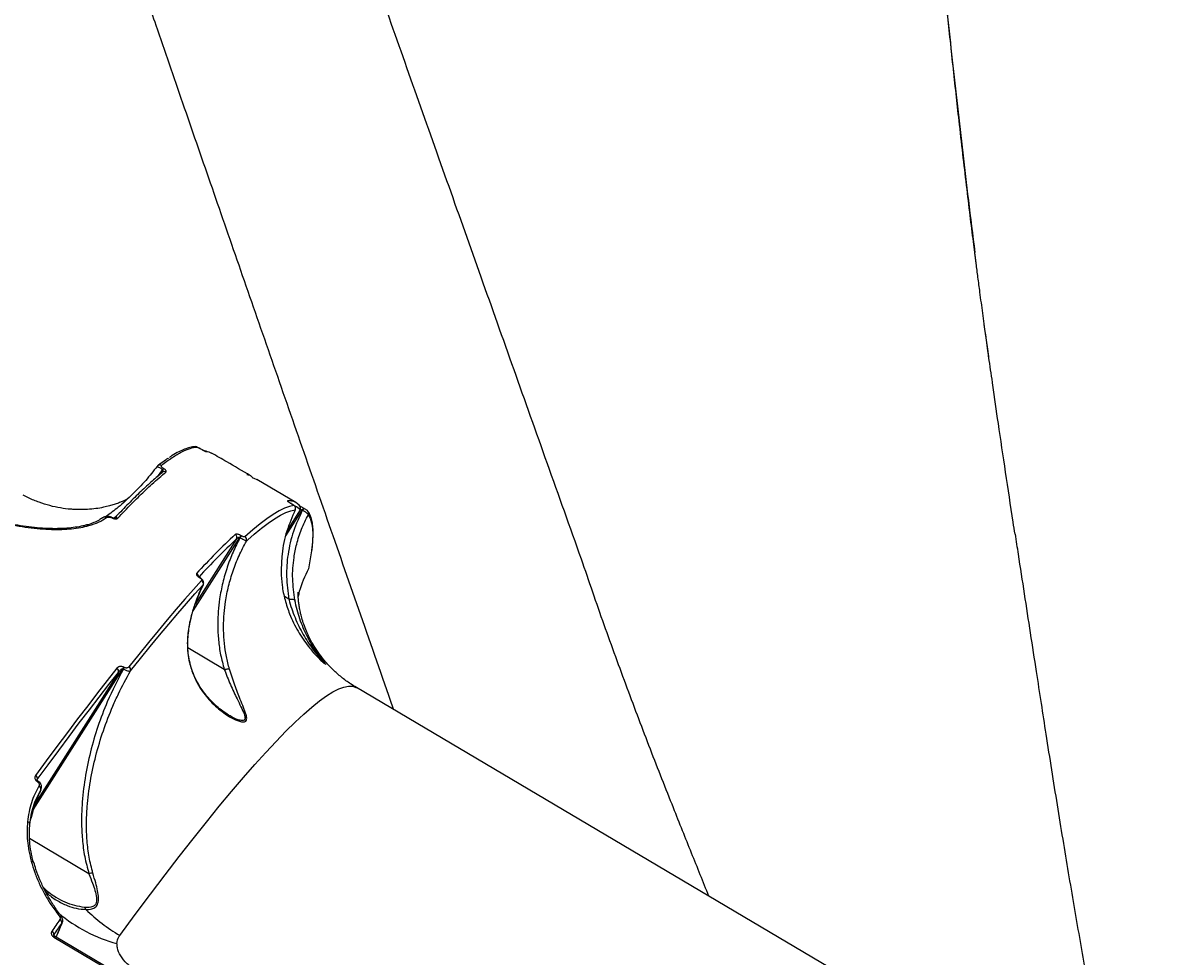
# Model space of a CAD drawing. Header units: millimetres. Extents: x -6328 to 5334, y -5037 to 4112.
# Drawn here: x -1865.5 to -1524.1, y 1431.6 to 1707.9 of the extents above; entities that cross this region are included whole.
import ezdxf

# ---------------------------------------------------------------- set-up
doc = ezdxf.new("R2010")
doc.units = ezdxf.units.MM
for name, color, linetype in [('DIKOM_ОБЪЕКТ', 7, 'Continuous'), ('DIKOM_РАЗМЕР_ЗОНА', 7, 'Continuous'), ('DIKOM_РАЗМЕР_ОБЪЕКТА', 7, 'Continuous')]:
    doc.layers.add(name, color=color, linetype=linetype)
doc.styles.add('style1', font='arial.ttf', dxfattribs={"width": 0.8})
doc.dimstyles.new('1-50', dxfattribs={"dimtxt": 300, "dimasz": 200, "dimexe": 100, "dimexo": 0, "dimgap": 100, "dimtad": 1, "dimtxsty": 'style1', "dimcen": 200, "dimclrd": 7, "dimclre": 7, "dimclrt": 7, "dimadec": 1, "dimazin": 2, "dimtfac": 1, "dimtmove": 0, "dimatfit": 2, "dimfxl": 0, "dimlwd": 25, "dimlwe": 18, "dimarcsym": 0})

# ---------------------------------------------------------------- blocks, each defined once
blk = doc.blocks.new('*D2')
at = {"layer": 'Defpoints', "color": 0, "transparency": 16777216}
for p in [(-5303.77, 2121.42), (-1621.11, 2121.42), (560.33, -2395.62)]:
    blk.add_point(p, dxfattribs=at)
at = {"layer": 'DIKOM_РАЗМЕР_ОБЪЕКТА', "color": 7, "lineweight": 18, "transparency": 16777216}
for p, q in [((-1621.11, 2121.42), (-5403.77, 2121.42)), ((560.33, -2395.62), (-5403.77, -2395.62))]:
    blk.add_line(p, q, dxfattribs=at)
at = {"layer": 'DIKOM_РАЗМЕР_ОБЪЕКТА', "color": 7, "lineweight": 25, "transparency": 16777216}
blk.add_line((-5303.77, -2195.62), (-5303.77, 1921.42), dxfattribs=at)
at = {"layer": 'DIKOM_РАЗМЕР_ОБЪЕКТА', "color": 7, "transparency": 16777216}
for points in [[(-5337.11, 1921.42), (-5270.44, 1921.42), (-5303.77, 2121.42)], [(-5337.11, -2195.62), (-5270.44, -2195.62), (-5303.77, -2395.62)]]:
    blk.add_solid(points, dxfattribs=at)
at = {"layer": 'DIKOM_РАЗМЕР_ОБЪЕКТА', "color": 7, "transparency": 16777216, "insert": (-5556.94, -137.1), "char_height": 300, "attachment_point": 5, "rotation": 90, "style": 'style1'}
blk.add_mtext('4500', dxfattribs=at)
blk = doc.blocks.new('*D3')
at = {"layer": 'Defpoints', "color": 0, "transparency": 16777216}
for p in [(-1814.92, 4111.71), (-5877.98, -3895.62), (33.33, -3895.62)]:
    blk.add_point(p, dxfattribs=at)
at = {"layer": 'DIKOM_РАЗМЕР_ЗОНА', "color": 7, "lineweight": 18, "transparency": 16777216}
for p, q in [((-1814.92, 4111.71), (-5977.98, 4111.71)), ((33.33, -3895.62), (-5977.98, -3895.62))]:
    blk.add_line(p, q, dxfattribs=at)
at = {"layer": 'DIKOM_РАЗМЕР_ЗОНА', "color": 7, "lineweight": 25, "transparency": 16777216}
blk.add_line((-5877.98, 3911.71), (-5877.98, -3695.62), dxfattribs=at)
at = {"layer": 'DIKOM_РАЗМЕР_ЗОНА', "color": 7, "transparency": 16777216}
for points in [[(-5911.31, 3911.71), (-5844.65, 3911.71), (-5877.98, 4111.71)], [(-5911.31, -3695.62), (-5844.65, -3695.62), (-5877.98, -3895.62)]]:
    blk.add_solid(points, dxfattribs=at)
at = {"layer": 'DIKOM_РАЗМЕР_ЗОНА', "color": 7, "transparency": 16777216, "insert": (-6131.15, 108.05), "char_height": 300, "attachment_point": 5, "rotation": 90, "style": 'style1'}
blk.add_mtext('8000', dxfattribs=at)

msp = doc.modelspace()

# ---------------------------------------------------------------- linework, layer by layer
at = {"layer": 'DIKOM_ОБЪЕКТ', "color": 7, "linetype": 'Continuous', "lineweight": 15}
for p, q in [((-1824.26, 1575.882), (-1825.82, 1573.693)), ((-1784.81, 1566.056), (-1796.382, 1572.904)), ((-1787.783, 1556.192), (-1782.919, 1563.849)), ((-1783.539, 1563.891), (-1787.428, 1557.768)), ((-1786.206, 1565.758), (-1786.159, 1565.73)), ((-1786.2, 1565.757), (-1786.206, 1565.758)), ((-1786.153, 1565.729), (-1786.2, 1565.757)), ((-1786.153, 1565.729), (-1786.159, 1565.73)), ((-1782.919, 1563.849), (-1782.851, 1563.809)), ((-1782.439, 1564.34), (-1782.507, 1564.38)), ((-1782.439, 1564.34), (-1782.436, 1564.337)), ((-1841.952, 1561.612), (-1842.049, 1561.546)), ((-1841.964, 1561.533), (-1841.917, 1561.576)), ((-1839.137, 1561.577), (-1839.136, 1561.576)), ((-1838.731, 1561.425), (-1837.806, 1562.129)), ((-1846.777, 1559.355), (-1846.753, 1559.363)), ((-1815.245, 1533.991), (-1801.412, 1555.748)), ((-1802.342, 1555.3), (-1814.616, 1535.996)), ((-1801.412, 1555.748), (-1801.323, 1555.695)), ((-1800.955, 1556.201), (-1801.044, 1556.254)), ((-1799.459, 1554.663), (-1799.072, 1555.012)), ((-1813.315, 1543.834), (-1813.287, 1543.817)), ((-1813.216, 1543.868), (-1813.244, 1543.885)), ((-1812.475, 1541.166), (-1812.188, 1541.735)), ((-1786.855, 1537.441), (-1788.216, 1538.246)), ((-1806.003, 1516.69), (-1816.763, 1523.057)), ((-1862.49, 1475.086), (-1835.962, 1516.89)), ((-1837.329, 1515.753), (-1861.945, 1476.962)), ((-1835.962, 1516.89), (-1835.858, 1516.829)), ((-1835.568, 1517.249), (-1835.672, 1517.311)), ((-1449.681, 1323.585), (-1766.919, 1511.314)), ((-1756.196, 1505.611), (-1755.906, 1504.797)), ((-1861.372, 1484.043), (-1861.307, 1484.153)), ((-1861.358, 1484.058), (-1861.307, 1484.153)), ((-1861.339, 1483.494), (-1861.258, 1483.446)), ((-1861.073, 1483.641), (-1861.154, 1483.689)), ((-1863.25, 1472.309), (-1863.179, 1472.598)), ((-1863.209, 1472.603), (-1863.196, 1472.602)), ((-1846.021, 1456.238), (-1863.576, 1466.626)), ((-1862.448, 1459.55), (-1862.469, 1459.616)), ((-1854.022, 1441.547), (-1854.176, 1441.205)), ((-1854.067, 1441.399), (-1853.915, 1441.737)), ((-1856.417, 1437.475), (-1828.987, 1421.244)), ((-1828.75, 1421.511), (-1856.18, 1437.742))]:
    msp.add_line(p, q, dxfattribs=at)
at = {"layer": 'DIKOM_ОБЪЕКТ', "color": 7, "linetype": 'Continuous', "lineweight": 15, "flags": 128}
for points in [[(-1811.7, 1581.284), (-1811.699, 1581.283), (-1811.522, 1581.203)], [(-1797.598, 1573.343), (-1797.262, 1573.27), (-1796.382, 1572.904)], [(-1785.41, 1565.207), (-1786.721, 1564.916), (-1788.177, 1564.377), (-1789.776, 1563.589), (-1791.517, 1562.553), (-1793.4, 1561.27), (-1795.422, 1559.741), (-1797.583, 1557.966), (-1799.88, 1555.947)], [(-1795.512, 1558.049), (-1795.011, 1558.449), (-1792.993, 1559.975), (-1791.115, 1561.255), (-1789.377, 1562.288), (-1787.782, 1563.074), (-1786.329, 1563.612), (-1785.021, 1563.902)], [(-1787.111, 1566.366), (-1787.168, 1566.421), (-1787.326, 1566.536)], [(-1839.136, 1561.576), (-1839.131, 1561.568), (-1839.141, 1561.496)], [(-1781.156, 1562.459), (-1780.574, 1561.413), (-1780.157, 1560.092), (-1779.904, 1558.497), (-1779.817, 1556.63), (-1779.895, 1554.492), (-1780.138, 1552.085), (-1780.172, 1551.82)], [(-1799.072, 1555.012), (-1797.167, 1556.678), (-1795.512, 1558.049)], [(-1780.172, 1551.82), (-1780.546, 1549.411), (-1781.118, 1546.471)], [(-1813.244, 1543.885), (-1813.263, 1543.881), (-1813.315, 1543.834)], [(-1813.217, 1543.869), (-1813.235, 1543.865), (-1813.287, 1543.817)], [(-1812.706, 1542.969), (-1815.128, 1540.282), (-1817.63, 1537.449), (-1820.21, 1534.47), (-1822.866, 1531.346), (-1825.598, 1528.079), (-1828.405, 1524.67), (-1831.286, 1521.122), (-1834.238, 1517.434)], [(-1833.741, 1516.235), (-1830.795, 1519.914), (-1827.921, 1523.455), (-1825.121, 1526.856), (-1822.394, 1530.116), (-1819.744, 1533.233), (-1817.17, 1536.206), (-1814.674, 1539.033), (-1812.257, 1541.713)], [(-1837.803, 1517.004), (-1840.611, 1513.434), (-1843.477, 1509.749), (-1846.4, 1505.952), (-1849.38, 1502.044), (-1852.415, 1498.026), (-1855.504, 1493.9), (-1858.645, 1489.667), (-1861.839, 1485.328)], [(-1861.307, 1484.153), (-1858.122, 1488.481), (-1854.988, 1492.704), (-1851.906, 1496.82), (-1848.878, 1500.829), (-1845.906, 1504.728), (-1842.989, 1508.516), (-1840.13, 1512.191), (-1837.329, 1515.753)], [(-1836.921, 1437.967), (-1832.334, 1444.183), (-1827.867, 1450.156), (-1823.524, 1455.88), (-1819.31, 1461.35), (-1815.228, 1466.56), (-1811.281, 1471.506), (-1807.475, 1476.183), (-1803.812, 1480.587), (-1800.295, 1484.714), (-1796.929, 1488.559), (-1793.715, 1492.12), (-1790.658, 1495.393), (-1787.759, 1498.375), (-1785.022, 1501.064), (-1782.449, 1503.455), (-1780.043, 1505.549), (-1777.806, 1507.341), (-1775.739, 1508.832), (-1773.845, 1510.019), (-1772.126, 1510.902), (-1770.583, 1511.479), (-1769.217, 1511.75), (-1768.03, 1511.714), (-1767.024, 1511.373), (-1766.919, 1511.314)], [(-1863.558, 1470.769), (-1863.53, 1470.896), (-1863.536, 1471.027), (-1863.578, 1471.155), (-1863.653, 1471.278), (-1863.758, 1471.391), (-1863.891, 1471.489), (-1864.046, 1471.569), (-1864.218, 1471.629)], [(-1854.6, 1442.658), (-1854.904, 1442.225), (-1855.209, 1441.791), (-1855.514, 1441.357), (-1855.82, 1440.922), (-1856.126, 1440.486), (-1856.432, 1440.05), (-1856.739, 1439.612), (-1857.046, 1439.175)], [(-1856.462, 1438.071), (-1856.156, 1438.508), (-1855.85, 1438.944), (-1855.545, 1439.38), (-1855.24, 1439.815), (-1854.935, 1440.249), (-1854.63, 1440.682), (-1854.326, 1441.115), (-1854.022, 1441.547)], [(-1854.159, 1443.47), (-1854.171, 1443.49), (-1854.177, 1443.498)], [(-1854.176, 1441.205), (-1854.07, 1441.391), (-1854.059, 1441.417)]]:
    msp.add_lwpolyline(points, dxfattribs=at)
at = {"layer": 'DIKOM_ОБЪЕКТ', "color": 7, "linetype": 'Continuous', "lineweight": 15}
for centre, radius, start, end in [((-1814.546, 1581.61), 0.99, 60.11022, 93.47017), ((-1825.06, 1576.233), 0.963, 59.36403, 147.58777), ((-1823.763, 1574.262), 0.959, 59.13634, 150.13693), ((-1823.71, 1575.423), 0.716, 108.08362, 140.16888), ((-1786.829, 1561.65), 4.912, 80.5228, 95.80179), ((-1786.596, 1563.04), 3.503, 39.26549, 80.54396), ((-1785.923, 1564.343), 1.004, 333.93221, 59.27892), ((-1786.219, 1561.716), 3.451, 39.05153, 69.35492), ((-1784.392, 1564.401), 0.994, 329.09194, 59.31241), ((-1781.46, 1563.142), 1.621, 130.22806, 154.13843), ((-1781.392, 1563.102), 1.621, 130.22806, 154.13843), ((-1782.045, 1562.906), 0.995, 333.29855, 36.01702), ((-1841.354, 1560.858), 0.912, 56.81203, 128.08079), ((-1837.997, 1560.593), 0.961, 58.74295, 121.09849), ((-1846.515, 1558.623), 0.778, 50.73892, 107.85572), ((-1669.547, 1413.67), 195.398, 132.96985, 137.74224), ((-1670.348, 1413.568), 193.676, 132.96263, 137.63989), ((-1803.235, 1555.77), 1.009, 332.21404, 60.16109), ((-1798.616, 1554.101), 3.245, 138.42909, 149.49136), ((-1798.528, 1554.048), 3.245, 138.42909, 149.49136), ((-1800.387, 1555.07), 1.013, 336.30456, 59.997), ((-1814.703, 1544.151), 1.063, 7.94891, 59.6688), ((-1813.198, 1542.084), 1.012, 338.48457, 60.89545), ((-1838.252, 1516.119), 0.992, 338.37367, 63.13337), ((-1831.498, 1514.119), 5.255, 142.59526, 148.16344), ((-1831.394, 1514.057), 5.255, 142.59526, 148.16344), ((-1834.704, 1516.539), 1.009, 342.48467, 62.52361), ((-1862.252, 1484.434), 0.985, 343.43318, 65.20549), ((-1860.98, 1483.338), 0.392, 116.29544, 156.45812), ((-1860.891, 1483.283), 0.402, 116.96172, 156.05916), ((-1861.226, 1481.287), 0.965, 348.57194, 67.72642), ((-1863.046, 1459.253), 0.681, 32.14185, 96.4786), ((-1844.826, 1451.899), 4.5, 90.53092, 105.40072), ((-1825.964, 1479.046), 45.05, 229.88619, 254.83807), ((-1848.846, 1445.052), 1.967, 17.10121, 37.4675), ((-1809.437, 1484.405), 53.961, 225.9352, 239.38115), ((-1854.42, 1443.082), 0.482, 59.77543, 123.02776), ((-1854.991, 1441.749), 0.989, 348.18131, 66.71559), ((-1857.434, 1438.263), 0.991, 348.83214, 66.89043), ((-1855.802, 1437.168), 0.687, 123.37279, 153.46083)]:
    msp.add_arc(centre, radius, start, end, dxfattribs=at)
for points, knots in [([(-1591.376, 2036.723), (-1592.207, 2033.228), (-1593.867, 2026.244), (-1596.178, 2015.393), (-1598.255, 2004.075), (-1600.02, 1992.131), (-1601.366, 1979.367), (-1602.362, 1965.92), (-1603.155, 1952.053), (-1603.774, 1936.517), (-1604.156, 1919.19), (-1604.226, 1899.931), (-1603.959, 1880.027), (-1603.357, 1859.49), (-1602.4, 1837.531), (-1601.066, 1814.1), (-1599.33, 1789.152), (-1597.253, 1763.572), (-1594.85, 1737.401), (-1592.138, 1710.68), (-1589.131, 1683.398), (-1586.401, 1659.847), (-1584.571, 1645.208), (-1583.923, 1640.022)], [0, 0, 0, 0, 0.0408401, 0.0816161, 0.1223106, 0.1629317, 0.2035205, 0.2441066, 0.2846669, 0.3251882, 0.3760587, 0.4268358, 0.4775044, 0.5280552, 0.578503, 0.6347097, 0.690816, 0.746805, 0.8026579, 0.8583673, 0.9139764, 0.9695283, 1, 1, 1, 1]), ([(-1583.57, 1636.989), (-1583.829, 1639.025), (-1584.386, 1643.42), (-1585.354, 1651.175), (-1586.41, 1660.071), (-1587.503, 1669.425), (-1588.536, 1678.485), (-1589.505, 1687.164), (-1590.405, 1695.412), (-1591.287, 1703.684), (-1592.107, 1711.573), (-1592.794, 1718.361), (-1593.35, 1723.979), (-1593.792, 1728.538), (-1594.169, 1732.491), (-1594.515, 1736.179), (-1594.868, 1740.002), (-1595.289, 1744.639), (-1595.769, 1750.078), (-1596.291, 1756.17), (-1596.813, 1762.478), (-1597.273, 1768.239), (-1597.664, 1773.322), (-1597.982, 1777.584), (-1598.273, 1781.595), (-1598.557, 1785.617), (-1598.851, 1789.921), (-1599.157, 1794.56), (-1599.491, 1799.862), (-1599.829, 1805.508), (-1600.154, 1811.285), (-1600.424, 1816.408), (-1600.62, 1820.368), (-1600.757, 1823.256), (-1600.86, 1825.487), (-1600.966, 1827.882), (-1601.088, 1830.732), (-1601.221, 1834.028), (-1601.355, 1837.571), (-1601.484, 1841.242), (-1601.605, 1844.992), (-1601.713, 1848.717), (-1601.803, 1852.167), (-1601.88, 1855.467), (-1601.95, 1858.893), (-1602.018, 1862.907), (-1602.077, 1867.437), (-1602.119, 1872.337), (-1602.136, 1877.355), (-1602.126, 1882.355), (-1602.09, 1887.397), (-1602.027, 1892.337), (-1601.941, 1897.031), (-1601.84, 1901.237), (-1601.734, 1904.937), (-1601.632, 1908.012), (-1601.53, 1910.792), (-1601.418, 1913.58), (-1601.279, 1916.714), (-1601.117, 1920.026), (-1600.937, 1923.359), (-1600.745, 1926.609), (-1600.546, 1929.731), (-1600.348, 1932.609), (-1600.144, 1935.387), (-1599.926, 1938.181), (-1599.679, 1941.156), (-1599.384, 1944.479), (-1599.052, 1947.877), (-1598.698, 1951.127), (-1598.343, 1954.033), (-1597.974, 1956.718), (-1597.645, 1958.887), (-1597.365, 1960.619), (-1597.124, 1962.053), (-1596.846, 1963.627), (-1596.547, 1965.249), (-1596.256, 1966.757), (-1596.006, 1968.015), (-1595.806, 1968.991), (-1595.614, 1969.915), (-1595.384, 1971), (-1595.078, 1972.409), (-1594.698, 1974.109), (-1594.229, 1976.149), (-1593.64, 1978.627), (-1592.942, 1981.475), (-1592.132, 1984.675), (-1591.236, 1988.133), (-1590.595, 1990.548), (-1590.267, 1991.782)], [0, 0, 0, 0, 0.0146105, 0.0315385, 0.0499296, 0.0694214, 0.0899633, 0.1068386, 0.1243614, 0.1425303, 0.159937, 0.1753903, 0.1867758, 0.1968047, 0.2054765, 0.2130119, 0.2214248, 0.2311998, 0.2444229, 0.2585463, 0.2731897, 0.2883448, 0.2991246, 0.3092523, 0.3187285, 0.3278421, 0.3381564, 0.3498439, 0.3616007, 0.3770221, 0.3915829, 0.4047254, 0.4156288, 0.4216514, 0.4267861, 0.4327391, 0.4400981, 0.4488414, 0.4583864, 0.4678741, 0.477835, 0.4882369, 0.4977676, 0.5057379, 0.5151218, 0.5258968, 0.5390175, 0.5530751, 0.5674215, 0.582049, 0.5964793, 0.6117838, 0.6261342, 0.6389781, 0.6504051, 0.6605487, 0.6678708, 0.6767755, 0.6872213, 0.6981449, 0.7091405, 0.7202072, 0.7307218, 0.7408172, 0.7497388, 0.7595415, 0.7703847, 0.7817948, 0.7965142, 0.8094662, 0.8223199, 0.8358846, 0.8481022, 0.854402, 0.8614306, 0.8691858, 0.8776524, 0.8855068, 0.8918744, 0.8967603, 0.9003539, 0.9057464, 0.9124007, 0.9203155, 0.929658, 0.9408479, 0.9539047, 0.9679248, 0.9836026, 1, 1, 1, 1]), ([(-1700.331, 1549.318), (-1703.695, 1558.756), (-1710.425, 1577.64), (-1720.304, 1605.436), (-1730.016, 1632.798), (-1739.598, 1659.829), (-1749.048, 1686.493), (-1758.34, 1712.754), (-1767.389, 1738.404), (-1775.174, 1760.565), (-1781.772, 1779.45), (-1787.264, 1795.264), (-1792.627, 1810.811), (-1796.072, 1820.921), (-1797.795, 1825.977)], [0, 0, 0, 0, 0.0928399, 0.1857353, 0.2786307, 0.3714706, 0.4661484, 0.5608852, 0.6556219, 0.7502998, 0.8126573, 0.8750148, 0.9375074, 1, 1, 1, 1]), ([(-1846.347, 1766.6), (-1844.755, 1761.833), (-1841.571, 1752.296), (-1836.604, 1737.607), (-1831.505, 1722.634), (-1825.445, 1704.951), (-1818.356, 1684.381), (-1810.171, 1660.724), (-1801.737, 1636.401), (-1793.071, 1611.443), (-1784.17, 1585.829), (-1775.051, 1559.621), (-1765.736, 1532.889), (-1759.378, 1514.707), (-1756.196, 1505.611)], [0, 0, 0, 0, 0.0625804, 0.1251957, 0.1879169, 0.2506738, 0.3431067, 0.4357733, 0.5285567, 0.6221644, 0.7158893, 0.8103227, 0.9051045, 1, 1, 1, 1]), ([(-1579.75, 1608.785), (-1579.774, 1608.951), (-1580.108, 1611.296), (-1580.728, 1615.746), (-1581.599, 1622.098), (-1582.354, 1627.738), (-1583.003, 1632.678), (-1583.414, 1635.864), (-1583.672, 1637.889), (-1583.813, 1638.996), (-1583.907, 1639.738), (-1583.949, 1640.066), (-1583.948, 1640.033), (-1583.947, 1640.022)], [0, 0, 0, 0, 0.0142502, 0.2011912, 0.3874473, 0.5753482, 0.7091375, 0.8386869, 0.8730599, 0.908093, 0.9432936, 0.9806463, 1, 1, 1, 1]), ([(-1578.588, 1600.673), (-1578.947, 1603.16), (-1579.82, 1609.218), (-1580.652, 1615.201), (-1581.143, 1618.728)], [0, 0, 0, 0, 0.4105553, 1, 1, 1, 1]), ([(-1572.045, 1556.661), (-1572.231, 1557.874), (-1573.176, 1564.038), (-1574.831, 1574.992), (-1576.842, 1588.497), (-1578.069, 1597.042), (-1578.61, 1600.806)], [0, 0, 0, 0, 0.0812695, 0.4130069, 0.741483, 1, 1, 1, 1]), ([(-1824.57, 1577.061), (-1823.486, 1577.879), (-1821.316, 1579.516), (-1818.525, 1581.15), (-1816.046, 1582.23), (-1814.717, 1582.389), (-1814.052, 1582.469)], [0, 0, 0, 0, 0.2488739, 0.4981939, 0.748869, 1, 1, 1, 1]), ([(-1814.606, 1582.544), (-1814.65, 1582.547), (-1815.133, 1582.576), (-1816.161, 1582.364), (-1817.719, 1581.901), (-1819.464, 1581.098), (-1820.964, 1580.278), (-1821.934, 1579.624), (-1822.218, 1579.433)], [0, 0, 0, 0, 0.0213225, 0.2303032, 0.450915, 0.6778017, 0.9057871, 1, 1, 1, 1]), ([(-1812.894, 1581.901), (-1812.975, 1581.946), (-1813.225, 1582.087), (-1813.614, 1582.29), (-1813.966, 1582.459), (-1814.17, 1582.542), (-1814.406, 1582.599), (-1814.529, 1582.596), (-1814.586, 1582.594)], [0, 0, 0, 0, 0.1144667, 0.3530704, 0.6223216, 0.8426509, 0.9268853, 1, 1, 1, 1]), ([(-1814.052, 1582.469), (-1814.015, 1582.46), (-1813.94, 1582.442), (-1813.627, 1582.293), (-1813.223, 1582.083), (-1812.916, 1581.913), (-1812.774, 1581.834)], [0, 0, 0, 0, 0.2632567, 0.5266594, 0.7813278, 1, 1, 1, 1]), ([(-1812.779, 1581.839), (-1812.695, 1581.792), (-1812.464, 1581.661), (-1812.143, 1581.49), (-1811.893, 1581.364), (-1811.765, 1581.305), (-1811.732, 1581.29), (-1811.723, 1581.288), (-1811.781, 1581.307), (-1811.723, 1581.288), (-1811.732, 1581.29), (-1811.765, 1581.305), (-1811.893, 1581.364), (-1812.143, 1581.49), (-1812.464, 1581.661), (-1812.695, 1581.792), (-1812.779, 1581.839)], [0, 0, 0, 0, 0.0735661, 0.2045918, 0.3153397, 0.3938977, 0.4434028, 0.4758025, 0.5, 0.5241975, 0.5565972, 0.6061023, 0.6846603, 0.7954082, 0.9264339, 1, 1, 1, 1]), ([(-1812.774, 1581.834), (-1812.633, 1581.755), (-1812.331, 1581.587), (-1811.935, 1581.38), (-1811.63, 1581.233), (-1811.558, 1581.213), (-1811.522, 1581.203)], [0, 0, 0, 0, 0.2213871, 0.4744058, 0.7373087, 1, 1, 1, 1]), ([(-1811.279, 1581.255), (-1811.298, 1581.261), (-1811.449, 1581.307), (-1811.619, 1581.298), (-1811.766, 1581.291)], [0, 0, 0, 0, 0.1292125, 1, 1, 1, 1]), ([(-1811.522, 1581.203), (-1811.455, 1581.2), (-1811.12, 1581.181), (-1810.483, 1581.097), (-1810.038, 1580.804), (-1809.792, 1580.642)], [0, 0, 0, 0, 0.1005861, 0.5029478, 1, 1, 1, 1]), ([(-1798.281, 1574.013), (-1800.604, 1575.391), (-1804.413, 1577.651), (-1808.26, 1579.842), (-1809.76, 1580.696)], [0, 0, 0, 0, 0.6099099, 1, 1, 1, 1]), ([(-1822.473, 1579.201), (-1822.541, 1579.161), (-1823.547, 1578.568), (-1824.751, 1577.627), (-1825.873, 1576.749)], [0, 0, 0, 0, 0.0682326, 1, 1, 1, 1]), ([(-1825.873, 1576.749), (-1826.97, 1575.35), (-1829.216, 1572.486), (-1833.085, 1568.47), (-1836.985, 1564.895), (-1839.745, 1562.832), (-1840.949, 1561.932)], [0, 0, 0, 0, 0.2555755, 0.5232853, 0.7920582, 1, 1, 1, 1]), ([(-1824.595, 1574.74), (-1825.621, 1573.881), (-1827.676, 1572.162), (-1831.11, 1568.958), (-1834.686, 1565.432), (-1837.259, 1562.714), (-1838.497, 1561.406)], [0, 0, 0, 0, 0.2538291, 0.5080044, 0.7632283, 1, 1, 1, 1]), ([(-1837.498, 1561.415), (-1837.324, 1561.601), (-1836.451, 1562.534), (-1834.231, 1564.868), (-1830.988, 1568.144), (-1827.04, 1571.906), (-1824.619, 1573.948), (-1823.271, 1575.086)], [0, 0, 0, 0, 0.0321659, 0.1608352, 0.4182088, 0.675957, 1, 1, 1, 1]), ([(-1825.873, 1576.749), (-1825.876, 1576.755), (-1825.893, 1576.785), (-1825.731, 1576.719), (-1825.272, 1576.469), (-1824.783, 1576.19), (-1824.439, 1575.987), (-1824.26, 1575.882)], [0, 0, 0, 0, 0.0825406, 0.4350699, 0.6772403, 0.8329897, 1, 1, 1, 1]), ([(-1823.933, 1576.104), (-1824.035, 1576.175), (-1824.24, 1576.315), (-1824.484, 1576.548), (-1824.666, 1576.814), (-1824.658, 1576.98), (-1824.584, 1577.048), (-1824.57, 1577.061)], [0, 0, 0, 0, 0.1456016, 0.2899617, 0.5320979, 0.9098028, 1, 1, 1, 1]), ([(-1824.26, 1575.882), (-1824.244, 1575.86), (-1824.213, 1575.819), (-1824.187, 1575.722), (-1824.186, 1575.543), (-1824.281, 1575.232), (-1824.42, 1574.98), (-1824.531, 1574.828), (-1824.539, 1574.817)], [0, 0, 0, 0, 0.0499851, 0.0977167, 0.2277886, 0.4985167, 0.9639934, 1, 1, 1, 1]), ([(-1823.271, 1575.086), (-1823.254, 1575.101), (-1823.174, 1575.178), (-1823.168, 1575.36), (-1823.362, 1575.644), (-1823.616, 1575.887), (-1823.827, 1576.031), (-1823.933, 1576.104)], [0, 0, 0, 0, 0.0950988, 0.471968, 0.7157778, 0.8572267, 1, 1, 1, 1]), ([(-1797.454, 1573.311), (-1797.701, 1573.578), (-1798.205, 1574.121), (-1798.964, 1574.232), (-1799.352, 1574.288)], [0, 0, 0, 0, 0.4900089, 1, 1, 1, 1]), ([(-1846.799, 1559.419), (-1847.124, 1559.325), (-1848.12, 1559.039), (-1850.055, 1558.708), (-1852.572, 1558.427), (-1855.319, 1558.308), (-1858.253, 1558.345), (-1861.353, 1558.546), (-1864.591, 1558.911), (-1867.939, 1559.438), (-1871.37, 1560.125), (-1874.87, 1560.975), (-1878.435, 1561.985), (-1882.067, 1563.155), (-1885.747, 1564.482), (-1889.445, 1565.957), (-1893.127, 1567.576), (-1896.255, 1569.057), (-1898.111, 1570.037), (-1898.786, 1570.394)], [0, 0, 0, 0, 0.0302873, 0.0926613, 0.155304, 0.2180889, 0.2808079, 0.3433001, 0.4054478, 0.467181, 0.5284054, 0.5891017, 0.65012, 0.7118404, 0.7741938, 0.8370688, 0.9003174, 0.9637664, 1, 1, 1, 1]), ([(-1898.934, 1570.256), (-1897, 1569.275), (-1893.097, 1567.295), (-1887.752, 1565.054), (-1883.102, 1563.333), (-1879.174, 1562.047), (-1875.235, 1560.92), (-1871.364, 1559.979), (-1867.61, 1559.228), (-1863.978, 1558.664), (-1860.451, 1558.284), (-1857.11, 1558.097), (-1853.989, 1558.098), (-1851.1, 1558.283), (-1848.4, 1558.64), (-1846.817, 1559.029), (-1846.023, 1559.225)], [0, 0, 0, 0, 0.1013046, 0.2043245, 0.2693234, 0.3347703, 0.4016321, 0.4689837, 0.5341683, 0.5998078, 0.6668825, 0.7344532, 0.7996653, 0.8653309, 0.9324208, 1, 1, 1, 1]), ([(-1850.268, 1564.027), (-1850.652, 1564.038), (-1851.991, 1564.078), (-1854.465, 1564.418), (-1857.613, 1565.08), (-1860.795, 1566.088), (-1863.455, 1567.153), (-1864.984, 1567.993), (-1865.508, 1568.281)], [0, 0, 0, 0, 0.0812937, 0.2840376, 0.4872347, 0.690704, 0.8939342, 1, 1, 1, 1]), ([(-1834.688, 1567.106), (-1834.816, 1567.037), (-1835.129, 1566.868), (-1835.898, 1566.5), (-1836.956, 1566.051), (-1838.201, 1565.594), (-1839.583, 1565.163), (-1841.295, 1564.723), (-1843.351, 1564.325), (-1845.814, 1564.04), (-1848.128, 1563.913), (-1849.686, 1563.996), (-1850.268, 1564.027)], [0, 0, 0, 0, 0.0815681, 0.1988421, 0.3109045, 0.4186775, 0.5104362, 0.6040805, 0.7154472, 0.8255008, 0.9347081, 1, 1, 1, 1]), ([(-1785.021, 1563.902), (-1785.917, 1561.829), (-1787.733, 1557.626), (-1789.016, 1551.357), (-1789.12, 1547.273), (-1789.164, 1545.508)], [0, 0, 0, 0, 0.355859, 0.7214801, 1, 1, 1, 1]), ([(-1782.851, 1563.809), (-1783.818, 1561.746), (-1785.779, 1557.566), (-1787.273, 1550.907), (-1787.788, 1544.122), (-1787.168, 1539.686), (-1786.855, 1537.441)], [0, 0, 0, 0, 0.2516519, 0.5098607, 0.7518708, 1, 1, 1, 1]), ([(-1787.326, 1566.536), (-1787.33, 1566.526), (-1787.339, 1566.506), (-1787.167, 1566.37), (-1786.878, 1566.172), (-1786.537, 1565.956), (-1786.3, 1565.814), (-1786.206, 1565.758)], [0, 0, 0, 0, 0.2150376, 0.4299703, 0.6447112, 0.8592201, 1, 1, 1, 1]), ([(-1786.198, 1565.757), (-1786.322, 1565.831), (-1786.591, 1565.992), (-1786.9, 1566.192), (-1787.068, 1566.309), (-1787.128, 1566.356), (-1787.125, 1566.354), (-1787.124, 1566.353)], [0, 0, 0, 0, 0.2730284, 0.5920221, 0.8210939, 0.9527754, 1, 1, 1, 1]), ([(-1785.005, 1563.93), (-1784.966, 1564.032), (-1784.892, 1564.225), (-1784.908, 1564.518), (-1784.981, 1564.756), (-1785.086, 1564.938), (-1785.197, 1565.07), (-1785.306, 1565.17), (-1785.462, 1565.292), (-1785.714, 1565.462), (-1786.017, 1565.651), (-1786.184, 1565.747), (-1786.226, 1565.771)], [0, 0, 0, 0, 0.117825, 0.2223983, 0.3112669, 0.388289, 0.454557, 0.5158633, 0.6010404, 0.7926005, 0.946885, 1, 1, 1, 1]), ([(-1786.159, 1565.73), (-1786.096, 1565.693), (-1785.936, 1565.597), (-1785.708, 1565.452), (-1785.515, 1565.32), (-1785.401, 1565.229), (-1785.407, 1565.214), (-1785.41, 1565.207)], [0, 0, 0, 0, 0.1422682, 0.3570915, 0.5715532, 0.7857145, 1, 1, 1, 1]), ([(-1782.603, 1564.438), (-1782.677, 1564.481), (-1782.897, 1564.612), (-1783.239, 1564.824), (-1783.522, 1565.003), (-1783.608, 1565.061), (-1783.633, 1565.078)], [0, 0, 0, 0, 0.1704778, 0.5121453, 0.8613327, 1, 1, 1, 1]), ([(-1783.539, 1563.891), (-1783.512, 1563.912), (-1783.458, 1563.955), (-1783.324, 1563.975), (-1783.177, 1563.957), (-1783.062, 1563.92), (-1782.982, 1563.885), (-1782.944, 1563.864), (-1782.919, 1563.849)], [0, 0, 0, 0, 0.2553444, 0.4988913, 0.7167491, 0.8616271, 0.9070133, 1, 1, 1, 1]), ([(-1782.851, 1563.809), (-1782.748, 1563.752), (-1782.454, 1563.588), (-1781.982, 1563.288), (-1781.524, 1562.944), (-1781.21, 1562.641), (-1781.174, 1562.52), (-1781.156, 1562.459)], [0, 0, 0, 0, 0.1131733, 0.3259329, 0.5479833, 0.775438, 1, 1, 1, 1]), ([(-1781.241, 1563.491), (-1781.242, 1563.493), (-1781.271, 1563.541), (-1781.337, 1563.607), (-1781.416, 1563.681), (-1781.498, 1563.746), (-1781.629, 1563.838), (-1781.866, 1563.992), (-1782.177, 1564.184), (-1782.362, 1564.293), (-1782.438, 1564.338)], [0, 0, 0, 0, 0.0049579, 0.093607, 0.1590755, 0.2291206, 0.3745903, 0.6492712, 0.856155, 1, 1, 1, 1]), ([(-1780.093, 1552.105), (-1780.018, 1552.655), (-1779.825, 1554.087), (-1779.701, 1556.113), (-1779.707, 1558.218), (-1779.899, 1560.071), (-1780.285, 1561.678), (-1780.76, 1562.786), (-1781.133, 1563.333), (-1781.241, 1563.492)], [0, 0, 0, 0, 0.1030101, 0.2677824, 0.4332829, 0.5996532, 0.7667203, 0.9321714, 1, 1, 1, 1]), ([(-1842.049, 1561.546), (-1842.359, 1561.321), (-1843.086, 1560.793), (-1844.586, 1560.102), (-1845.856, 1559.607), (-1846.664, 1559.415), (-1846.763, 1559.392)], [0, 0, 0, 0, 0.2587971, 0.6064593, 0.9518502, 1, 1, 1, 1]), ([(-1846.023, 1559.225), (-1845.019, 1559.544), (-1842.999, 1560.185), (-1841.573, 1561.14), (-1840.855, 1561.621)], [0, 0, 0, 0, 0.4964917, 1, 1, 1, 1]), ([(-1839.14, 1561.568), (-1839.316, 1561.648), (-1839.724, 1561.832), (-1840.39, 1561.966), (-1841.061, 1561.96), (-1841.631, 1561.816), (-1841.893, 1561.568), (-1841.984, 1561.481)], [0, 0, 0, 0, 0.1632412, 0.3763623, 0.6261074, 0.8705894, 1, 1, 1, 1]), ([(-1840.855, 1561.621), (-1840.755, 1561.675), (-1840.556, 1561.781), (-1840.103, 1561.787), (-1839.613, 1561.696), (-1839.294, 1561.56), (-1839.141, 1561.496)], [0, 0, 0, 0, 0.2974636, 0.5890265, 0.8028446, 1, 1, 1, 1]), ([(-1839.141, 1561.496), (-1839.103, 1561.478), (-1838.936, 1561.4), (-1838.607, 1561.286), (-1838.165, 1561.21), (-1837.746, 1561.236), (-1837.583, 1561.353), (-1837.498, 1561.415)], [0, 0, 0, 0, 0.0490732, 0.2179129, 0.4266715, 0.7022436, 1, 1, 1, 1]), ([(-1838.48, 1561.406), (-1838.481, 1561.406), (-1838.483, 1561.404), (-1838.645, 1561.409), (-1838.86, 1561.464), (-1839.031, 1561.524), (-1839.118, 1561.569), (-1839.136, 1561.578)], [0, 0, 0, 0, 0.2396931, 0.5472482, 0.7719429, 0.951813, 1, 1, 1, 1]), ([(-1785.094, 1537.185), (-1785.385, 1539.269), (-1785.974, 1543.49), (-1785.568, 1549.065), (-1784.579, 1553.98), (-1783.238, 1558.24), (-1781.853, 1561.047), (-1781.156, 1562.459)], [0, 0, 0, 0, 0.2398776, 0.4858745, 0.6394221, 0.8185481, 1, 1, 1, 1]), ([(-1801.044, 1556.254), (-1801.104, 1556.288), (-1801.315, 1556.409), (-1801.689, 1556.577), (-1802.123, 1556.708), (-1802.518, 1556.755), (-1802.657, 1556.684), (-1802.733, 1556.645)], [0, 0, 0, 0, 0.0796272, 0.2757181, 0.4707552, 0.7105349, 1, 1, 1, 1]), ([(-1545.445, 1396.669), (-1545.644, 1397.718), (-1546.512, 1402.293), (-1547.924, 1409.734), (-1549.66, 1419.125), (-1551.271, 1428.03), (-1552.911, 1437.302), (-1554.555, 1446.796), (-1556.203, 1456.508), (-1557.855, 1466.438), (-1559.51, 1476.585), (-1561.169, 1486.95), (-1562.745, 1496.969), (-1564.243, 1506.669), (-1565.785, 1516.65), (-1567.451, 1527.443), (-1569.236, 1539.034), (-1570.735, 1548.792), (-1571.641, 1554.728), (-1571.944, 1556.711)], [0, 0, 0, 0, 0.0229455, 0.1000369, 0.1587434, 0.2206889, 0.2827607, 0.344993, 0.4074178, 0.4700677, 0.5329761, 0.5961769, 0.6597045, 0.713552, 0.7683729, 0.8344219, 0.900568, 0.9667852, 1, 1, 1, 1]), ([(-1801.323, 1555.695), (-1802.039, 1554.281), (-1803.471, 1551.452), (-1805.17, 1546.966), (-1806.515, 1542.323), (-1807.368, 1537.924), (-1807.842, 1533.68), (-1807.983, 1529.615), (-1807.755, 1525.311), (-1807.158, 1520.977), (-1806.385, 1518.118), (-1805.999, 1516.689)], [0, 0, 0, 0, 0.1183264, 0.236652, 0.3581433, 0.479627, 0.5712577, 0.6768288, 0.7823876, 0.8912056, 1, 1, 1, 1]), ([(-1804.453, 1516.76), (-1804.542, 1517.07), (-1804.988, 1518.626), (-1805.605, 1521.476), (-1806.265, 1526.665), (-1806.246, 1531.791), (-1805.617, 1537.12), (-1804.772, 1541.35), (-1803.43, 1545.893), (-1801.7, 1550.368), (-1800.208, 1553.228), (-1799.459, 1554.663)], [0, 0, 0, 0, 0.0242949, 0.1218861, 0.2202173, 0.4215155, 0.5118876, 0.6318247, 0.7525904, 0.8758755, 1, 1, 1, 1]), ([(-1802.342, 1555.3), (-1802.268, 1555.391), (-1802.136, 1555.553), (-1801.901, 1555.714), (-1801.711, 1555.785), (-1801.573, 1555.796), (-1801.483, 1555.783), (-1801.433, 1555.758), (-1801.412, 1555.748)], [0, 0, 0, 0, 0.3509401, 0.6182411, 0.802894, 0.8793152, 0.9492173, 1, 1, 1, 1]), ([(-1801.323, 1555.695), (-1801.241, 1555.651), (-1800.973, 1555.504), (-1800.529, 1555.26), (-1800.039, 1554.99), (-1799.656, 1554.777), (-1799.497, 1554.686), (-1799.464, 1554.666), (-1799.459, 1554.663)], [0, 0, 0, 0, 0.0891853, 0.2936483, 0.4896032, 0.7163748, 0.9545823, 1, 1, 1, 1]), ([(-1799.88, 1555.947), (-1799.931, 1555.922), (-1800.02, 1555.878), (-1800.274, 1555.911), (-1800.545, 1555.995), (-1800.781, 1556.102), (-1800.915, 1556.178), (-1800.955, 1556.201)], [0, 0, 0, 0, 0.3025704, 0.534681, 0.7254608, 0.9171004, 1, 1, 1, 1]), ([(-1781.118, 1546.471), (-1782.177, 1544.261), (-1783.443, 1541.619), (-1784.012, 1538.764), (-1784.105, 1538.296)], [0, 0, 0, 0, 0.8363532, 1, 1, 1, 1]), ([(-1662.62, 1449.594), (-1664.32, 1453.81), (-1667.751, 1462.318), (-1673.549, 1476.772), (-1679.923, 1492.974), (-1686.79, 1511.052), (-1693.635, 1529.796), (-1698.095, 1542.798), (-1700.331, 1549.318)], [0, 0, 0, 0, 0.1397863, 0.2821304, 0.4603021, 0.639498, 0.8192179, 1, 1, 1, 1]), ([(-1814.167, 1545.069), (-1814.198, 1545.018), (-1814.264, 1544.908), (-1814.205, 1544.666), (-1814.015, 1544.384), (-1813.714, 1544.092), (-1813.448, 1543.92), (-1813.315, 1543.834)], [0, 0, 0, 0, 0.1890341, 0.4045268, 0.6068518, 0.803372, 1, 1, 1, 1]), ([(-1813.244, 1543.886), (-1813.252, 1543.891), (-1813.343, 1543.94), (-1813.488, 1544.047), (-1813.634, 1544.173), (-1813.708, 1544.261), (-1813.715, 1544.273), (-1813.718, 1544.278)], [0, 0, 0, 0, 0.0294226, 0.3208504, 0.5754433, 0.8017443, 1, 1, 1, 1]), ([(-1813.287, 1543.817), (-1813.197, 1543.759), (-1813.016, 1543.642), (-1812.812, 1543.443), (-1812.681, 1543.249), (-1812.639, 1543.081), (-1812.685, 1543.004), (-1812.706, 1542.969)], [0, 0, 0, 0, 0.1951513, 0.3900918, 0.5932741, 0.8111156, 1, 1, 1, 1]), ([(-1812.242, 1541.764), (-1812.191, 1541.866), (-1812.077, 1542.095), (-1812.093, 1542.497), (-1812.223, 1542.908), (-1812.51, 1543.327), (-1812.864, 1543.66), (-1813.15, 1543.82), (-1813.223, 1543.86)], [0, 0, 0, 0, 0.1292558, 0.2923577, 0.4519774, 0.6456345, 0.9103216, 1, 1, 1, 1]), ([(-1789.164, 1545.508), (-1789.099, 1544.199), (-1788.958, 1541.389), (-1788.09, 1537.191), (-1786.565, 1532.571), (-1784.24, 1527.857), (-1781.467, 1523.799), (-1779.159, 1521.119), (-1777.663, 1519.592), (-1776.735, 1518.727), (-1776.433, 1518.5), (-1776.324, 1518.418)], [0, 0, 0, 0, 0.1092898, 0.2346044, 0.3636981, 0.5366695, 0.7146913, 0.8378975, 0.9001921, 0.9639911, 1, 1, 1, 1]), ([(-1812.257, 1541.713), (-1813.113, 1539.833), (-1814.792, 1536.145), (-1815.951, 1531.854), (-1816.396, 1529.537), (-1816.467, 1529.168)], [0, 0, 0, 0, 0.4665329, 0.9150118, 1, 1, 1, 1]), ([(-1816.41, 1529.161), (-1816.403, 1529.211), (-1816.222, 1530.509), (-1815.586, 1533.018), (-1814.458, 1536.646), (-1813.401, 1539.371), (-1812.646, 1540.835), (-1812.475, 1541.166)], [0, 0, 0, 0, 0.0118973, 0.310107, 0.6102185, 0.911789, 1, 1, 1, 1]), ([(-1766.897, 1511.345), (-1767.481, 1511.686), (-1769.04, 1512.595), (-1771.362, 1514.354), (-1773.82, 1516.527), (-1775.982, 1518.831), (-1777.846, 1521.187), (-1779.41, 1523.538), (-1780.69, 1525.829), (-1781.71, 1528.016), (-1782.499, 1530.063), (-1783.089, 1531.945), (-1783.513, 1533.646), (-1783.801, 1535.153), (-1783.981, 1536.459), (-1784.078, 1537.554), (-1784.116, 1538.428), (-1784.115, 1539.077), (-1784.101, 1539.455), (-1784.086, 1539.609), (-1784.091, 1539.565), (-1784.091, 1539.563)], [0, 0, 0, 0, 0.0331495, 0.0884905, 0.1432382, 0.1973309, 0.2507421, 0.3034988, 0.3557099, 0.4075873, 0.4594475, 0.5115748, 0.5644164, 0.6184636, 0.6742306, 0.732236, 0.7929874, 0.8569668, 0.924614, 0.9963088, 1, 1, 1, 1]), ([(-1786.855, 1537.441), (-1786.854, 1537.441), (-1786.854, 1537.44), (-1786.853, 1537.44), (-1786.852, 1537.44), (-1786.852, 1537.44)], [0, 0, 0, 0, 0.4783841, 0.8637035, 1, 1, 1, 1]), ([(-1786.852, 1537.44), (-1786.634, 1537.463), (-1786.198, 1537.51), (-1785.645, 1537.477), (-1785.295, 1537.382), (-1785.14, 1537.273), (-1785.106, 1537.208), (-1785.094, 1537.185)], [0, 0, 0, 0, 0.2487946, 0.4975892, 0.7463838, 0.9126896, 1, 1, 1, 1]), ([(-1786.852, 1537.44), (-1786.852, 1537.44), (-1786.373, 1535.537), (-1785.143, 1531.85), (-1782.688, 1526.885), (-1780.292, 1523.291), (-1778.363, 1520.841), (-1777.193, 1519.476), (-1776.484, 1518.659), (-1776.486, 1518.578), (-1776.551, 1518.599), (-1776.594, 1518.634), (-1776.603, 1518.64)], [0, 0, 0, 0, 0.0000375, 0.2121595, 0.4299096, 0.6533348, 0.7560112, 0.8603953, 0.9341235, 0.9865239, 0.9973469, 1, 1, 1, 1]), ([(-1776.282, 1518.607), (-1776.382, 1518.743), (-1776.684, 1519.153), (-1777.717, 1520.451), (-1779.398, 1522.804), (-1781.572, 1526.422), (-1783.354, 1530.623), (-1784.486, 1534.303), (-1784.891, 1536.221), (-1785.094, 1537.185)], [0, 0, 0, 0, 0.0567163, 0.1707662, 0.2878443, 0.524767, 0.768597, 0.8836899, 1, 1, 1, 1]), ([(-1816.467, 1529.168), (-1816.679, 1527.574), (-1817.023, 1524.988), (-1816.814, 1521.484), (-1816.263, 1518.228), (-1815.115, 1514.733), (-1813.053, 1510.808), (-1810.082, 1507.03), (-1806.783, 1504.16), (-1803.828, 1502.282), (-1801.797, 1501.356), (-1800.362, 1501.075), (-1799.585, 1501.278), (-1799.273, 1502.003), (-1799.528, 1503.398), (-1800.272, 1505.391), (-1801.461, 1508.295), (-1802.953, 1512.025), (-1803.95, 1515.172), (-1804.453, 1516.76)], [0, 0, 0, 0, 0.0742575, 0.1205067, 0.1678162, 0.2375794, 0.3094454, 0.4056706, 0.5047063, 0.5602499, 0.6168552, 0.6484773, 0.675388, 0.7024598, 0.7386873, 0.7871107, 0.8368189, 0.9176543, 1, 1, 1, 1]), ([(-1804.507, 1503.074), (-1804.579, 1503.113), (-1805.217, 1503.465), (-1806.502, 1504.365), (-1808.391, 1505.881), (-1810.312, 1507.761), (-1812.119, 1509.946), (-1813.655, 1512.294), (-1814.882, 1514.73), (-1815.808, 1517.233), (-1816.415, 1519.667), (-1816.759, 1522.066), (-1816.86, 1524.425), (-1816.761, 1526.823), (-1816.523, 1528.396), (-1816.408, 1529.161)], [0, 0, 0, 0, 0.0097929, 0.0870952, 0.1726211, 0.2730287, 0.3737979, 0.4690937, 0.5590171, 0.6442473, 0.7258208, 0.7931958, 0.8647012, 0.9342059, 1, 1, 1, 1]), ([(-1816.467, 1529.168), (-1816.46, 1529.167), (-1816.425, 1529.161), (-1816.432, 1529.163), (-1816.439, 1529.165)], [0, 0, 0, 0, 0.1865991, 1, 1, 1, 1]), ([(-1835.858, 1516.829), (-1837.513, 1513.621), (-1840.369, 1508.088), (-1843.463, 1499.815), (-1845.697, 1492.242), (-1847.313, 1484.441), (-1848.106, 1477.456), (-1848.283, 1471.433), (-1848.04, 1466.369), (-1847.401, 1461.268), (-1846.481, 1457.914), (-1846.021, 1456.238)], [0, 0, 0, 0, 0.1721625, 0.2969452, 0.4217212, 0.5495767, 0.6773929, 0.7569487, 0.8364853, 0.9182743, 1, 1, 1, 1]), ([(-1844.867, 1456.399), (-1845.272, 1457.977), (-1846.086, 1461.15), (-1846.639, 1466.052), (-1846.811, 1471.023), (-1846.558, 1476.901), (-1845.711, 1483.619), (-1844.09, 1491.141), (-1841.855, 1498.582), (-1839.492, 1504.673), (-1836.827, 1510.587), (-1834.968, 1513.99), (-1833.741, 1516.235)], [0, 0, 0, 0, 0.077204, 0.1552632, 0.2352624, 0.3156957, 0.4381019, 0.5613734, 0.6869532, 0.8131986, 0.8767617, 1, 1, 1, 1]), ([(-1835.672, 1517.311), (-1835.759, 1517.356), (-1835.955, 1517.459), (-1836.322, 1517.551), (-1836.753, 1517.567), (-1837.299, 1517.441), (-1837.63, 1517.214), (-1837.786, 1517.025), (-1837.803, 1517.004)], [0, 0, 0, 0, 0.0933723, 0.2087465, 0.3720832, 0.5792995, 0.9536434, 1, 1, 1, 1]), ([(-1837.329, 1515.753), (-1837.153, 1515.994), (-1836.897, 1516.344), (-1836.503, 1516.704), (-1836.266, 1516.863), (-1836.103, 1516.917), (-1836.01, 1516.913), (-1835.978, 1516.898), (-1835.962, 1516.89)], [0, 0, 0, 0, 0.4958745, 0.7197696, 0.8702617, 0.9510287, 0.9759034, 1, 1, 1, 1]), ([(-1835.858, 1516.829), (-1835.748, 1516.77), (-1835.507, 1516.64), (-1835.095, 1516.456), (-1834.646, 1516.292), (-1834.177, 1516.178), (-1833.877, 1516.169), (-1833.772, 1516.22), (-1833.741, 1516.235)], [0, 0, 0, 0, 0.1137204, 0.2493511, 0.4227181, 0.6134963, 0.8848304, 1, 1, 1, 1]), ([(-1834.238, 1517.434), (-1834.355, 1517.324), (-1834.526, 1517.163), (-1834.893, 1517.085), (-1835.156, 1517.094), (-1835.388, 1517.154), (-1835.512, 1517.22), (-1835.568, 1517.249)], [0, 0, 0, 0, 0.4299746, 0.6257729, 0.7881205, 0.905263, 1, 1, 1, 1]), ([(-1805.999, 1516.689), (-1806, 1516.689), (-1806, 1516.689), (-1806.002, 1516.689), (-1806.002, 1516.69), (-1806.003, 1516.69)], [0, 0, 0, 0, 0.2963091, 0.6893277, 1, 1, 1, 1]), ([(-1806.003, 1516.69), (-1805.408, 1515.169), (-1804.211, 1512.102), (-1802.469, 1508.475), (-1801.052, 1505.609), (-1800.146, 1503.672), (-1799.753, 1502.294), (-1799.994, 1501.608), (-1800.757, 1501.468), (-1802.191, 1501.852), (-1803.532, 1502.446), (-1804.408, 1503.021), (-1804.5, 1503.081)], [0, 0, 0, 0, 0.18737, 0.3777756, 0.4878331, 0.5997157, 0.6779485, 0.7345606, 0.7911371, 0.8597984, 0.985224, 1, 1, 1, 1]), ([(-1805.999, 1516.689), (-1805.786, 1516.734), (-1805.361, 1516.823), (-1804.87, 1516.843), (-1804.588, 1516.809), (-1804.485, 1516.771), (-1804.453, 1516.76)], [0, 0, 0, 0, 0.3252677, 0.6505354, 0.8925526, 1, 1, 1, 1]), ([(-1776.165, 1518.292), (-1776.147, 1518.282), (-1776.041, 1518.222), (-1776.009, 1518.251), (-1776.216, 1518.521), (-1776.282, 1518.607)], [0, 0, 0, 0, 0.1236506, 0.7213132, 1, 1, 1, 1]), ([(-1861.839, 1485.328), (-1861.922, 1485.179), (-1862.08, 1484.896), (-1862.063, 1484.415), (-1861.891, 1484.004), (-1861.638, 1483.695), (-1861.429, 1483.555), (-1861.339, 1483.494)], [0, 0, 0, 0, 0.279175, 0.5294196, 0.7216381, 0.8794287, 1, 1, 1, 1]), ([(-1860.86, 1482.18), (-1861.687, 1480.582), (-1863.363, 1477.346), (-1863.931, 1473.55), (-1864.218, 1471.629)], [0, 0, 0, 0, 0.4938716, 1, 1, 1, 1]), ([(-1861.153, 1483.69), (-1861.161, 1483.694), (-1861.198, 1483.714), (-1861.251, 1483.758), (-1861.315, 1483.822), (-1861.363, 1483.896), (-1861.389, 1483.982), (-1861.389, 1484.016), (-1861.367, 1484.047), (-1861.359, 1484.058)], [0, 0, 0, 0, 0.0170321, 0.0792804, 0.145468, 0.2643404, 0.4365165, 0.7930148, 1, 1, 1, 1]), ([(-1861.258, 1483.446), (-1861.207, 1483.412), (-1861.073, 1483.324), (-1860.895, 1483.122), (-1860.757, 1482.831), (-1860.723, 1482.491), (-1860.814, 1482.285), (-1860.86, 1482.18)], [0, 0, 0, 0, 0.1010885, 0.2613491, 0.4607039, 0.7265488, 1, 1, 1, 1]), ([(-1860.251, 1481.167), (-1860.234, 1481.194), (-1860.085, 1481.432), (-1860.032, 1481.973), (-1860.176, 1482.674), (-1860.542, 1483.265), (-1860.909, 1483.518), (-1861.078, 1483.634)], [0, 0, 0, 0, 0.0350517, 0.3081568, 0.5622237, 0.7987963, 1, 1, 1, 1]), ([(-1863.558, 1470.769), (-1863.288, 1472.604), (-1862.741, 1476.321), (-1861.107, 1479.491), (-1860.28, 1481.095)], [0, 0, 0, 0, 0.4938176, 1, 1, 1, 1]), ([(-1860.28, 1481.095), (-1860.873, 1479.724), (-1862.064, 1476.968), (-1862.826, 1474.063), (-1863.209, 1472.603)], [0, 0, 0, 0, 0.4974093, 1, 1, 1, 1]), ([(-1864.218, 1471.629), (-1864.306, 1469.761), (-1864.484, 1465.979), (-1863.58, 1461.962), (-1863.123, 1459.93)], [0, 0, 0, 0, 0.4941711, 1, 1, 1, 1]), ([(-1863.62, 1467.918), (-1863.633, 1468.179), (-1863.68, 1469.195), (-1863.579, 1470.163), (-1863.503, 1470.882)], [0, 0, 0, 0, 0.2566919, 1, 1, 1, 1]), ([(-1862.439, 1459.559), (-1862.452, 1459.604), (-1862.765, 1460.675), (-1863.187, 1462.756), (-1863.582, 1465.511), (-1863.609, 1467.202), (-1863.62, 1467.918)], [0, 0, 0, 0, 0.015765, 0.3754042, 0.7354061, 1, 1, 1, 1]), ([(-1863.123, 1459.93), (-1862.795, 1458.826), (-1862.14, 1456.623), (-1860.759, 1453.309), (-1859.075, 1450.001), (-1857.077, 1446.701), (-1855.483, 1444.56), (-1854.683, 1443.486)], [0, 0, 0, 0, 0.1978344, 0.3948167, 0.593168, 0.7958375, 1, 1, 1, 1]), ([(-1854.07, 1443.54), (-1854.497, 1444.087), (-1855.681, 1445.605), (-1857.353, 1448.188), (-1859.103, 1451.26), (-1860.568, 1454.38), (-1861.662, 1457.16), (-1862.141, 1458.884), (-1862.331, 1459.568)], [0, 0, 0, 0, 0.1074942, 0.2978659, 0.4893536, 0.6814832, 0.8736672, 1, 1, 1, 1]), ([(-1846.021, 1456.238), (-1845.664, 1455.298), (-1845.032, 1453.63), (-1844.238, 1451.286), (-1843.749, 1449.341), (-1843.731, 1447.82), (-1844.113, 1447.078), (-1844.652, 1446.573), (-1845.617, 1446.18), (-1846.67, 1446.223), (-1847.285, 1446.249)], [0, 0, 0, 0, 0.2010652, 0.3566018, 0.5148984, 0.6384673, 0.7217527, 0.7449361, 0.8512565, 1, 1, 1, 1]), ([(-1846.966, 1445.631), (-1846.34, 1445.654), (-1845.25, 1445.696), (-1843.96, 1446.332), (-1843.245, 1447.465), (-1843.123, 1449.155), (-1843.446, 1451.207), (-1844.06, 1453.656), (-1844.58, 1455.422), (-1844.867, 1456.399)], [0, 0, 0, 0, 0.1491214, 0.259638, 0.3716709, 0.4987894, 0.6508245, 0.8069667, 1, 1, 1, 1]), ([(-1855.721, 1449.135), (-1855.796, 1449.174), (-1856.571, 1449.575), (-1857.859, 1450.547), (-1858.939, 1451.617), (-1859.469, 1452.143)], [0, 0, 0, 0, 0.0521392, 0.5348484, 1, 1, 1, 1]), ([(-1859.051, 1451.26), (-1858.842, 1451.014), (-1857.874, 1449.873), (-1855.685, 1448.328), (-1852.758, 1446.849), (-1849.787, 1445.908), (-1847.911, 1445.724), (-1846.966, 1445.631)], [0, 0, 0, 0, 0.0711419, 0.329702, 0.5939701, 0.7955101, 1, 1, 1, 1]), ([(-1847.285, 1446.249), (-1848.262, 1446.399), (-1850.231, 1446.702), (-1853.103, 1447.698), (-1854.834, 1448.672), (-1855.707, 1449.162)], [0, 0, 0, 0, 0.3279566, 0.6612743, 1, 1, 1, 1]), ([(-1854.176, 1441.205), (-1854.654, 1440.132), (-1855.29, 1438.704), (-1855.634, 1437.716), (-1855.72, 1437.47)], [0, 0, 0, 0, 0.7512017, 1, 1, 1, 1]), ([(-1855.699, 1437.458), (-1855.604, 1437.716), (-1855.352, 1438.404), (-1854.809, 1439.721), (-1854.299, 1440.868), (-1854.055, 1441.416)], [0, 0, 0, 0, 0.2387231, 0.6359845, 1, 1, 1, 1]), ([(-1854.683, 1443.486), (-1854.627, 1443.4), (-1854.516, 1443.228), (-1854.48, 1442.955), (-1854.529, 1442.767), (-1854.588, 1442.677), (-1854.6, 1442.658)], [0, 0, 0, 0, 0.3056925, 0.6116133, 0.9180226, 1, 1, 1, 1]), ([(-1853.932, 1441.753), (-1853.904, 1441.801), (-1853.772, 1442.022), (-1853.757, 1442.498), (-1853.867, 1443.058), (-1854.098, 1443.349), (-1854.202, 1443.48)], [0, 0, 0, 0, 0.090579, 0.4179946, 0.7394107, 1, 1, 1, 1]), ([(-1854.022, 1441.547), (-1853.995, 1441.584), (-1853.95, 1441.646), (-1853.933, 1441.72), (-1853.927, 1441.749)], [0, 0, 0, 0, 0.6105415, 1, 1, 1, 1]), ([(-1857.046, 1439.175), (-1857.088, 1439.102), (-1857.194, 1438.918), (-1857.224, 1438.563), (-1857.1, 1438.153), (-1856.828, 1437.763), (-1856.554, 1437.571), (-1856.417, 1437.475)], [0, 0, 0, 0, 0.1418471, 0.3567284, 0.5713333, 0.7857186, 1, 1, 1, 1]), ([(-1856.179, 1437.745), (-1856.189, 1437.749), (-1856.253, 1437.782), (-1856.347, 1437.865), (-1856.439, 1437.972), (-1856.474, 1438.054), (-1856.475, 1438.062), (-1856.475, 1438.067)], [0, 0, 0, 0, 0.0395584, 0.2735307, 0.5078488, 0.76165, 1, 1, 1, 1]), ([(-1837.746, 1435.565), (-1837.63, 1436.276), (-1837.5, 1437.061), (-1837.054, 1437.78), (-1836.966, 1437.903), (-1836.921, 1437.967)], [0, 0, 0, 0, 0.8217569, 0.9078664, 1, 1, 1, 1]), ([(-1832.113, 1427.652), (-1833.028, 1428.271), (-1834.839, 1429.499), (-1836.746, 1431.851), (-1837.679, 1433.949), (-1837.729, 1435.14), (-1837.746, 1435.565)], [0, 0, 0, 0, 0.2885643, 0.5716288, 0.8470383, 1, 1, 1, 1])]:
    msp.add_open_spline(points, degree=3, knots=knots, dxfattribs=at)

# ---------------------------------------------------------------- dimensions: what is measured, and where the dimension line sits
at = {"layer": 'DIKOM_РАЗМЕР_ЗОНА'}
dim = msp.add_linear_dim(base=(-5877.98, -3895.616), p1=(-1814.925, 4111.709), p2=(33.33, -3895.616), angle=90, text='8000', dimstyle='1-50', dxfattribs=at)
dim.commit()
dim.dimension.update_dxf_attribs({"geometry": '*D3', "text_midpoint": (-5877.98, 108.046), "dimtype": 160})
at = {"layer": 'DIKOM_РАЗМЕР_ОБЪЕКТА'}
dim = msp.add_linear_dim(base=(-5303.773, 2121.419), p1=(560.33, -2395.616), p2=(-1621.109, 2121.419), angle=90, text='4500', dimstyle='1-50', dxfattribs=at)
dim.commit()
dim.dimension.update_dxf_attribs({"geometry": '*D2', "text_midpoint": (-5303.773, -137.099), "dimtype": 160})

doc.saveas('drawing.dxf')
